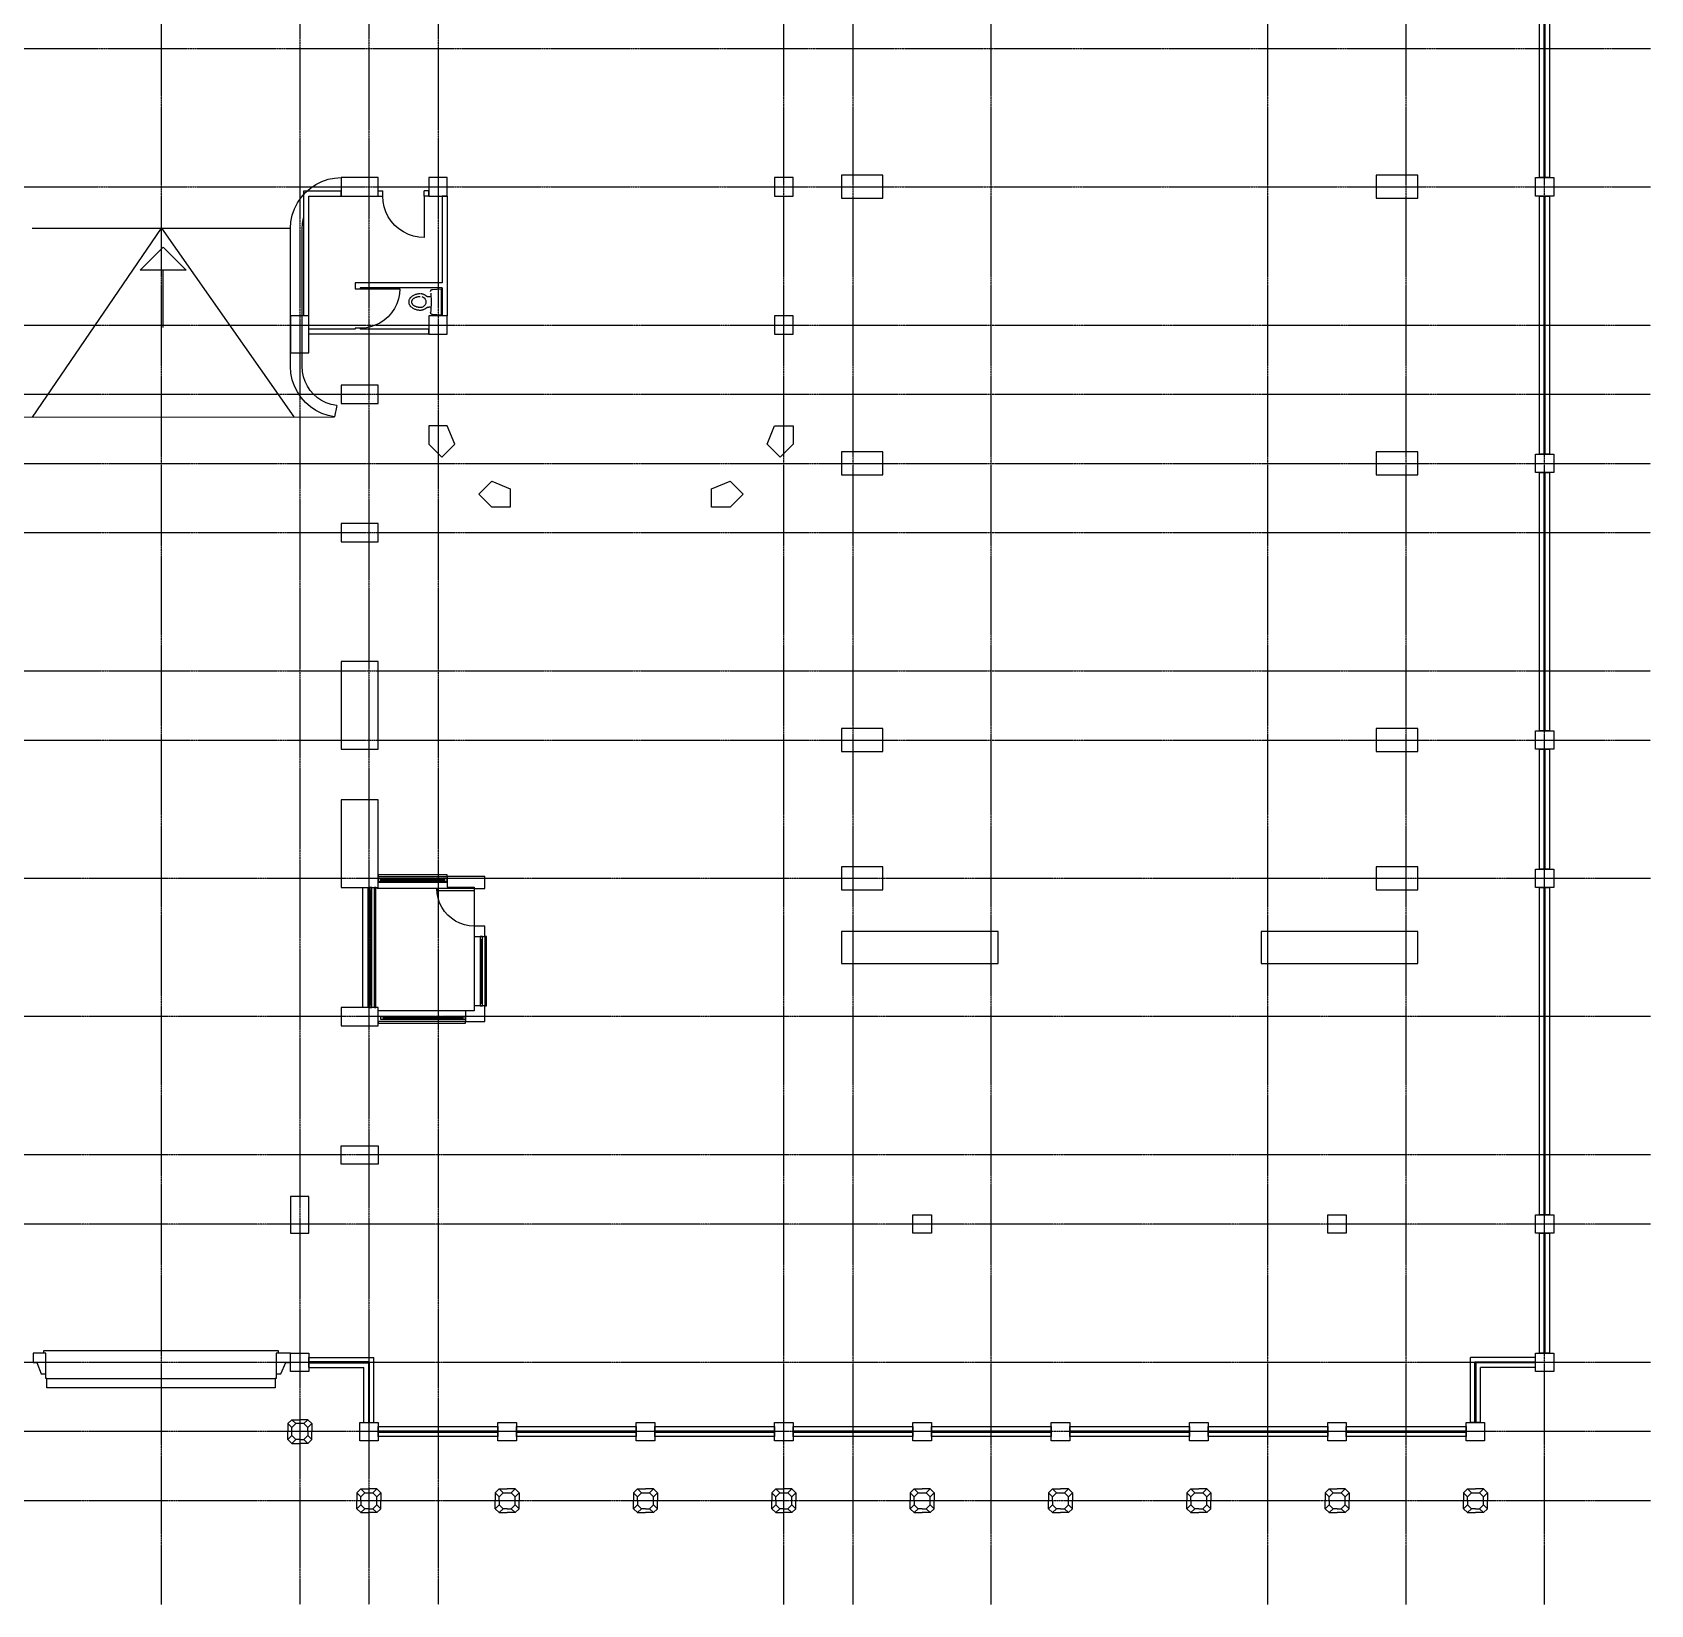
# Model space of a CAD drawing. Header units: millimetres. Extents: x -65483 to 85267, y -25390 to 54076.
# Drawn here: x 15668 to 50767, y -17978 to 16126 of the extents above; entities that cross this region are included whole.
import ezdxf

# ---------------------------------------------------------------- set-up
doc = ezdxf.new("R2010")
doc.units = ezdxf.units.MM
doc.linetypes.add('PCENTRE', pattern=[50.8, 31.75, -6.35, 6.35, -6.35])
for name, color, linetype in [('Boundaries_and_building_grids', 140, 'Continuous'), ('BRICK_WALLS_P4', 1, 'Continuous'), ('COLUMNS_P5', 5, 'Continuous'), ('DR', 8, 'Continuous'), ('LIFTS AND STAIRS', 8, 'Continuous'), ('SANITARY', 4, 'Continuous'), ('WN', 4, 'Continuous')]:
    doc.layers.add(name, color=color, linetype=linetype)

msp = doc.modelspace()

# ---------------------------------------------------------------- linework, layer by layer
at = {"layer": 'Boundaries_and_building_grids', "color": 140, "linetype": 'PCENTRE', "lineweight": -3}
for p, q in [((48467, -17978), (48467, 54076)), ((18467, -17978), (18467, 48423)), ((21467, 48423), (21467, -17978)), ((22967, 48423), (22967, -17978)), ((24467, 48423), (24467, -17978)), ((31967, -17978), (31967, 48423)), ((33467, -17978), (33467, 48423)), ((36467, -17978), (36467, 48423)), ((42467, -17978), (42467, 48423)), ((45467, -17978), (45467, 48423)), ((-52891, 15776), (50767, 15776)), ((-52891, 12776), (50767, 12776)), ((-62623, 9776), (50767, 9776)), ((-62623, 8276), (50767, 8276)), ((-62623, 6776), (50767, 6776)), ((-62623, 5276), (50767, 5276)), ((-62623, 2276), (50767, 2276)), ((-62623, 776), (50767, 776)), ((50767, -2224), (-62623, -2224)), ((50767, -5224), (-62623, -5224)), ((50767, -8224), (-62623, -8224)), ((50767, -9724), (-52891, -9724)), ((50767, -12724), (-52891, -12724)), ((50767, -14224), (-52891, -14224)), ((50767, -15724), (-52891, -15724))]:
    msp.add_line(p, q, dxfattribs=at)
at = {"layer": 'BRICK_WALLS_P4'}
for p, q in [((21557, 9976), (21557, 12686)), ((21557, 12686), (22367, 12686)), ((22367, 12576), (22367, 12686)), ((23167, 12576), (23167, 12686)), ((23167, 12686), (23267, 12686)), ((23267, 12576), (23267, 12686)), ((24167, 12576), (24167, 12686)), ((24267, 12686), (24167, 12686)), ((24267, 12576), (24267, 12686)), ((21667, 9976), (21667, 12576)), ((21667, 12576), (22367, 12576)), ((23167, 12576), (23267, 12576)), ((24267, 12576), (24167, 12576)), ((24557, 12576), (24557, 10696)), ((24667, 12576), (24557, 12576)), ((24667, 12576), (24667, 9976)), ((24557, 10696), (22667, 10696)), ((22667, 10696), (22667, 10566)), ((22667, 10566), (22777, 10566)), ((24557, 10586), (22777, 10586)), ((22777, 10586), (22777, 10566)), ((24557, 10586), (24557, 9976)), ((21667, 9976), (21557, 9976)), ((24667, 9976), (24557, 9976)), ((22667, 9686), (21667, 9686)), ((21667, 9576), (21667, 9686)), ((24267, 9576), (21667, 9576)), ((22777, 9706), (22667, 9706)), ((22667, 9706), (22667, 9686)), ((22777, 9706), (22777, 9686)), ((24267, 9686), (22777, 9686)), ((24267, 9576), (24267, 9686)), ((24667, -2184), (24667, -2414)), ((25481, -2184), (24667, -2184)), ((24667, -2414), (25251, -2414)), ((25251, -2414), (25251, -2446)), ((25251, -2446), (25481, -2446)), ((25481, -2446), (25481, -2184)), ((25251, -3259), (25251, -3489)), ((25481, -3259), (25251, -3259)), ((25251, -3489), (25481, -3489)), ((25379, -3489), (25481, -3489)), ((25481, -3489), (25481, -3259)), ((25065, -5099), (25065, -5329)), ((25251, -5099), (25065, -5099)), ((25481, -4989), (25251, -4989)), ((25251, -4989), (25251, -5099)), ((25481, -4989), (25379, -4989)), ((25481, -5329), (25481, -4989)), ((25065, -5329), (25481, -5329))]:
    msp.add_line(p, q, dxfattribs=at)
at = {"layer": 'COLUMNS_P5'}
for p, q in [((21209, -14052), (21295, -13966)), ((21381, -14052), (21295, -13966)), ((21295, -13966), (21467, -13966)), ((21639, -13966), (21467, -13966)), ((21553, -14052), (21639, -13966)), ((21726, -14052), (21639, -13966)), ((21209, -14052), (21209, -14224)), ((21295, -14138), (21209, -14052)), ((21209, -14397), (21209, -14224)), ((21295, -14310), (21209, -14397)), ((21295, -14138), (21381, -14052)), ((21295, -14224), (21295, -14138)), ((21295, -14310), (21295, -14224)), ((21381, -14397), (21295, -14310)), ((21467, -14052), (21381, -14052)), ((21553, -14052), (21467, -14052)), ((21553, -14052), (21639, -14138)), ((21639, -14310), (21553, -14397)), ((21639, -14138), (21726, -14052)), ((21639, -14224), (21639, -14138)), ((21639, -14224), (21639, -14310)), ((21639, -14310), (21726, -14397)), ((21726, -14052), (21726, -14224)), ((21726, -14397), (21726, -14224)), ((21209, -14397), (21295, -14483)), ((21381, -14397), (21295, -14483)), ((21295, -14483), (21467, -14483)), ((21467, -14397), (21381, -14397)), ((21467, -14397), (21553, -14397)), ((21639, -14483), (21467, -14483)), ((21553, -14397), (21639, -14483)), ((21726, -14397), (21639, -14483)), ((22709, -15552), (22795, -15466)), ((22795, -15638), (22709, -15552)), ((22709, -15552), (22709, -15724)), ((22709, -15897), (22709, -15724)), ((22795, -15466), (22967, -15466)), ((22881, -15552), (22795, -15466)), ((22881, -15552), (22795, -15638)), ((22795, -15724), (22795, -15638)), ((22795, -15724), (22795, -15810)), ((22881, -15552), (22967, -15552)), ((23139, -15466), (22967, -15466)), ((22967, -15552), (23053, -15552)), ((23053, -15552), (23139, -15466)), ((23139, -15638), (23053, -15552)), ((23226, -15552), (23139, -15466)), ((23139, -15638), (23226, -15552)), ((23139, -15724), (23139, -15638)), ((23139, -15810), (23139, -15724)), ((23226, -15552), (23226, -15724)), ((23226, -15897), (23226, -15724)), ((25709, -15552), (25795, -15466)), ((25709, -15552), (25709, -15724)), ((25795, -15638), (25709, -15552)), ((25709, -15897), (25709, -15724)), ((25881, -15552), (25795, -15466)), ((25795, -15466), (25967, -15466)), ((25881, -15552), (25795, -15638)), ((25795, -15724), (25795, -15638)), ((25795, -15724), (25795, -15810)), ((25881, -15552), (25967, -15552)), ((26139, -15466), (25967, -15466)), ((25967, -15552), (26053, -15552)), ((26053, -15552), (26139, -15466)), ((26139, -15638), (26053, -15552)), ((26226, -15552), (26139, -15466)), ((26139, -15638), (26226, -15552)), ((26139, -15724), (26139, -15638)), ((26139, -15810), (26139, -15724)), ((26226, -15552), (26226, -15724)), ((26226, -15897), (26226, -15724)), ((28709, -15552), (28795, -15466)), ((28795, -15638), (28709, -15552)), ((28709, -15552), (28709, -15724)), ((28709, -15897), (28709, -15724)), ((28881, -15552), (28795, -15466)), ((28795, -15466), (28967, -15466)), ((28881, -15552), (28795, -15638)), ((28795, -15724), (28795, -15638)), ((28795, -15724), (28795, -15810)), ((28881, -15552), (28967, -15552)), ((29139, -15466), (28967, -15466)), ((28967, -15552), (29053, -15552)), ((29053, -15552), (29139, -15466)), ((29139, -15638), (29053, -15552)), ((29226, -15552), (29139, -15466)), ((29139, -15638), (29226, -15552)), ((29139, -15724), (29139, -15638)), ((29139, -15810), (29139, -15724)), ((29226, -15552), (29226, -15724)), ((29226, -15897), (29226, -15724)), ((31709, -15552), (31795, -15466)), ((31795, -15638), (31709, -15552)), ((31709, -15552), (31709, -15724)), ((31709, -15897), (31709, -15724)), ((31881, -15552), (31795, -15466)), ((31795, -15466), (31967, -15466)), ((31881, -15552), (31795, -15638)), ((31795, -15724), (31795, -15638)), ((31795, -15724), (31795, -15810)), ((31881, -15552), (31967, -15552)), ((32139, -15466), (31967, -15466)), ((31967, -15552), (32053, -15552)), ((32053, -15552), (32139, -15466)), ((32139, -15638), (32053, -15552)), ((32226, -15552), (32139, -15466)), ((32139, -15638), (32226, -15552)), ((32139, -15724), (32139, -15638)), ((32139, -15810), (32139, -15724)), ((32226, -15552), (32226, -15724)), ((32226, -15897), (32226, -15724)), ((34709, -15552), (34795, -15466)), ((34795, -15638), (34709, -15552)), ((34709, -15552), (34709, -15724)), ((34709, -15897), (34709, -15724)), ((34881, -15552), (34795, -15466)), ((34795, -15466), (34967, -15466)), ((34881, -15552), (34795, -15638)), ((34795, -15724), (34795, -15638)), ((34795, -15724), (34795, -15810)), ((34881, -15552), (34967, -15552)), ((35139, -15466), (34967, -15466)), ((34967, -15552), (35053, -15552)), ((35053, -15552), (35139, -15466)), ((35139, -15638), (35053, -15552)), ((35226, -15552), (35139, -15466)), ((35139, -15638), (35226, -15552)), ((35139, -15724), (35139, -15638)), ((35139, -15810), (35139, -15724)), ((35226, -15552), (35226, -15724)), ((35226, -15897), (35226, -15724)), ((37709, -15552), (37795, -15466)), ((37795, -15638), (37709, -15552)), ((37709, -15552), (37709, -15724)), ((37709, -15897), (37709, -15724)), ((37881, -15552), (37795, -15466)), ((37795, -15466), (37967, -15466)), ((37881, -15552), (37795, -15638)), ((37795, -15724), (37795, -15638)), ((37795, -15724), (37795, -15810)), ((37881, -15552), (37967, -15552)), ((38139, -15466), (37967, -15466)), ((37967, -15552), (38053, -15552)), ((38053, -15552), (38139, -15466)), ((38139, -15638), (38053, -15552)), ((38226, -15552), (38139, -15466)), ((38139, -15638), (38226, -15552)), ((38139, -15724), (38139, -15638)), ((38139, -15810), (38139, -15724)), ((38226, -15552), (38226, -15724)), ((38226, -15897), (38226, -15724)), ((40709, -15552), (40795, -15466)), ((40795, -15638), (40709, -15552)), ((40709, -15552), (40709, -15724)), ((40709, -15897), (40709, -15724)), ((40795, -15466), (40967, -15466)), ((40881, -15552), (40795, -15466)), ((40881, -15552), (40795, -15638)), ((40795, -15724), (40795, -15638)), ((40795, -15724), (40795, -15810)), ((40881, -15552), (40967, -15552)), ((41139, -15466), (40967, -15466)), ((40967, -15552), (41053, -15552)), ((41053, -15552), (41139, -15466)), ((41139, -15638), (41053, -15552)), ((41226, -15552), (41139, -15466)), ((41139, -15638), (41226, -15552)), ((41139, -15724), (41139, -15638)), ((41139, -15810), (41139, -15724)), ((41226, -15552), (41226, -15724)), ((41226, -15897), (41226, -15724)), ((43709, -15552), (43795, -15466)), ((43795, -15638), (43709, -15552)), ((43709, -15552), (43709, -15724)), ((43709, -15897), (43709, -15724)), ((43881, -15552), (43795, -15466)), ((43795, -15466), (43967, -15466)), ((43881, -15552), (43795, -15638)), ((43795, -15724), (43795, -15638)), ((43795, -15724), (43795, -15810)), ((43881, -15552), (43967, -15552)), ((44139, -15466), (43967, -15466)), ((43967, -15552), (44053, -15552)), ((44053, -15552), (44139, -15466)), ((44139, -15638), (44053, -15552)), ((44226, -15552), (44139, -15466)), ((44139, -15638), (44226, -15552)), ((44139, -15724), (44139, -15638)), ((44139, -15810), (44139, -15724)), ((44226, -15552), (44226, -15724)), ((44226, -15897), (44226, -15724)), ((46709, -15552), (46795, -15466)), ((46795, -15638), (46709, -15552)), ((46709, -15552), (46709, -15724)), ((46709, -15897), (46709, -15724)), ((46795, -15466), (46967, -15466)), ((46881, -15552), (46795, -15466)), ((46881, -15552), (46795, -15638)), ((46795, -15724), (46795, -15638)), ((46795, -15724), (46795, -15810)), ((46881, -15552), (46967, -15552)), ((47139, -15466), (46967, -15466)), ((46967, -15552), (47053, -15552)), ((47053, -15552), (47139, -15466)), ((47139, -15638), (47053, -15552)), ((47226, -15552), (47139, -15466)), ((47139, -15638), (47226, -15552)), ((47139, -15724), (47139, -15638)), ((47139, -15810), (47139, -15724)), ((47226, -15552), (47226, -15724)), ((47226, -15897), (47226, -15724)), ((22795, -15810), (22709, -15897)), ((22709, -15897), (22795, -15983)), ((22795, -15810), (22881, -15897)), ((22881, -15897), (22795, -15983)), ((22795, -15983), (22967, -15983)), ((22967, -15897), (22881, -15897)), ((22967, -15897), (23053, -15897)), ((23139, -15983), (22967, -15983)), ((23053, -15897), (23139, -15810)), ((23053, -15897), (23139, -15983)), ((23139, -15810), (23226, -15897)), ((23226, -15897), (23139, -15983)), ((25795, -15810), (25709, -15897)), ((25709, -15897), (25795, -15983)), ((25795, -15810), (25881, -15897)), ((25881, -15897), (25795, -15983)), ((25795, -15983), (25967, -15983)), ((25967, -15897), (25881, -15897)), ((25967, -15897), (26053, -15897)), ((26139, -15983), (25967, -15983)), ((26053, -15897), (26139, -15810)), ((26053, -15897), (26139, -15983)), ((26139, -15810), (26226, -15897)), ((26226, -15897), (26139, -15983)), ((28795, -15810), (28709, -15897)), ((28709, -15897), (28795, -15983)), ((28795, -15810), (28881, -15897)), ((28881, -15897), (28795, -15983)), ((28795, -15983), (28967, -15983)), ((28967, -15897), (28881, -15897)), ((28967, -15897), (29053, -15897)), ((29139, -15983), (28967, -15983)), ((29053, -15897), (29139, -15810)), ((29053, -15897), (29139, -15983)), ((29139, -15810), (29226, -15897)), ((29226, -15897), (29139, -15983)), ((31795, -15810), (31709, -15897)), ((31709, -15897), (31795, -15983)), ((31795, -15810), (31881, -15897)), ((31881, -15897), (31795, -15983)), ((31795, -15983), (31967, -15983)), ((31967, -15897), (31881, -15897)), ((31967, -15897), (32053, -15897)), ((32139, -15983), (31967, -15983)), ((32053, -15897), (32139, -15810)), ((32053, -15897), (32139, -15983)), ((32139, -15810), (32226, -15897)), ((32226, -15897), (32139, -15983)), ((34795, -15810), (34709, -15897)), ((34709, -15897), (34795, -15983)), ((34795, -15810), (34881, -15897)), ((34881, -15897), (34795, -15983)), ((34795, -15983), (34967, -15983)), ((34967, -15897), (34881, -15897)), ((34967, -15897), (35053, -15897)), ((35139, -15983), (34967, -15983)), ((35053, -15897), (35139, -15810)), ((35053, -15897), (35139, -15983)), ((35139, -15810), (35226, -15897)), ((35226, -15897), (35139, -15983)), ((37795, -15810), (37709, -15897)), ((37709, -15897), (37795, -15983)), ((37795, -15810), (37881, -15897)), ((37881, -15897), (37795, -15983)), ((37795, -15983), (37967, -15983)), ((37967, -15897), (37881, -15897)), ((37967, -15897), (38053, -15897)), ((38139, -15983), (37967, -15983)), ((38053, -15897), (38139, -15810)), ((38053, -15897), (38139, -15983)), ((38139, -15810), (38226, -15897)), ((38226, -15897), (38139, -15983)), ((40795, -15810), (40709, -15897)), ((40709, -15897), (40795, -15983)), ((40795, -15810), (40881, -15897)), ((40881, -15897), (40795, -15983)), ((40795, -15983), (40967, -15983)), ((40967, -15897), (40881, -15897)), ((40967, -15897), (41053, -15897)), ((41139, -15983), (40967, -15983)), ((41053, -15897), (41139, -15810)), ((41053, -15897), (41139, -15983)), ((41139, -15810), (41226, -15897)), ((41226, -15897), (41139, -15983)), ((43795, -15810), (43709, -15897)), ((43709, -15897), (43795, -15983)), ((43795, -15810), (43881, -15897)), ((43881, -15897), (43795, -15983)), ((43795, -15983), (43967, -15983)), ((43967, -15897), (43881, -15897)), ((43967, -15897), (44053, -15897)), ((44139, -15983), (43967, -15983)), ((44053, -15897), (44139, -15810)), ((44053, -15897), (44139, -15983)), ((44139, -15810), (44226, -15897)), ((44226, -15897), (44139, -15983)), ((46795, -15810), (46709, -15897)), ((46709, -15897), (46795, -15983)), ((46795, -15810), (46881, -15897)), ((46881, -15897), (46795, -15983)), ((46795, -15983), (46967, -15983)), ((46967, -15897), (46881, -15897)), ((46967, -15897), (47053, -15897)), ((47139, -15983), (46967, -15983)), ((47053, -15897), (47139, -15810)), ((47053, -15897), (47139, -15983)), ((47139, -15810), (47226, -15897)), ((47226, -15897), (47139, -15983))]:
    msp.add_line(p, q, dxfattribs=at)
for points in [[(33217, 13026), (33217, 12526), (34117, 12526), (34117, 13026), (33217, 13026)], [(45717, 12526), (45717, 13026), (44817, 13026), (44817, 12526), (45717, 12526)], [(24267, 12576), (24667, 12576), (24667, 12976), (24267, 12976), (24267, 12576)], [(31767, 12576), (32167, 12576), (32167, 12976), (31767, 12976), (31767, 12576)], [(48667, 12576), (48267, 12576), (48267, 12976), (48667, 12976), (48667, 12576)], [(24267, 9576), (24667, 9576), (24667, 9976), (24267, 9976), (24267, 9576)], [(31767, 9576), (32167, 9576), (32167, 9976), (31767, 9976), (31767, 9576)], [(33217, 7026), (33217, 6526), (34117, 6526), (34117, 7026), (33217, 7026)], [(45717, 6526), (45717, 7026), (44817, 7026), (44817, 6526), (45717, 6526)], [(48667, 6576), (48267, 6576), (48267, 6976), (48667, 6976), (48667, 6576)], [(33217, 1026), (33217, 526), (34117, 526), (34117, 1026), (33217, 1026)], [(45717, 526), (45717, 1026), (44817, 1026), (44817, 526), (45717, 526)], [(48667, 576), (48267, 576), (48267, 976), (48667, 976), (48667, 576)], [(33217, -1974), (33217, -2474), (34117, -2474), (34117, -1974), (33217, -1974)], [(45717, -2474), (45717, -1974), (44817, -1974), (44817, -2474), (45717, -2474)], [(48667, -2424), (48267, -2424), (48267, -2024), (48667, -2024), (48667, -2424)], [(33217, -4074), (36617, -4074), (36617, -3374), (33217, -3374), (33217, -4074)], [(45717, -3374), (42317, -3374), (42317, -4074), (45717, -4074), (45717, -3374)], [(35167, -9924), (34767, -9924), (34767, -9524), (35167, -9524), (35167, -9924)], [(44167, -9924), (43767, -9924), (43767, -9524), (44167, -9524), (44167, -9924)], [(48667, -9924), (48267, -9924), (48267, -9524), (48667, -9524), (48667, -9924)], [(21667, -12924), (21267, -12924), (21267, -12524), (21667, -12524), (21667, -12924)], [(48667, -12924), (48267, -12924), (48267, -12524), (48667, -12524), (48667, -12924)], [(23167, -14424), (22767, -14424), (22767, -14024), (23167, -14024), (23167, -14424)], [(26167, -14424), (25767, -14424), (25767, -14024), (26167, -14024), (26167, -14424)], [(29167, -14424), (28767, -14424), (28767, -14024), (29167, -14024), (29167, -14424)], [(32167, -14424), (31767, -14424), (31767, -14024), (32167, -14024), (32167, -14424)], [(35167, -14424), (34767, -14424), (34767, -14024), (35167, -14024), (35167, -14424)], [(38167, -14424), (37767, -14424), (37767, -14024), (38167, -14024), (38167, -14424)], [(41167, -14424), (40767, -14424), (40767, -14024), (41167, -14024), (41167, -14424)], [(44167, -14424), (43767, -14424), (43767, -14024), (44167, -14024), (44167, -14424)], [(47167, -14424), (46767, -14424), (46767, -14024), (47167, -14024), (47167, -14424)]]:
    msp.add_lwpolyline(points, dxfattribs=at)
at = {"layer": 'COLUMNS_P5', "lineweight": -3}
for points in [[(22367, 12576), (23167, 12576), (23167, 12976), (22367, 12976)], [(21267, 9976), (21267, 9176), (21667, 9176), (21667, 9976)], [(22367, 8476), (22367, 8076), (23167, 8076), (23167, 8476)], [(24833, 7193), (24667, 7593), (24267, 7593), (24267, 7193), (24550, 6910)], [(31884, 6910), (31602, 7193), (31767, 7593), (32167, 7593), (32167, 7193)], [(25352, 6109), (25634, 6391), (26034, 6226), (26034, 5826), (25634, 5826)], [(30400, 5826), (30400, 6226), (30800, 6391), (31083, 6109), (30800, 5826)], [(22367, 5476), (22367, 5076), (23167, 5076), (23167, 5476)], [(23167, 2476), (22367, 2476), (22367, 576), (23167, 576)], [(22367, -2424), (23167, -2424), (23167, -524), (22367, -524)], [(22367, -5024), (22367, -5424), (23167, -5424), (23167, -5024)], [(22367, -8424), (22367, -8024), (23167, -8024), (23167, -8424)], [(21667, -9924), (21667, -9124), (21267, -9124), (21267, -9924)]]:
    msp.add_lwpolyline(points, close=True, dxfattribs=at)
at = {"layer": 'DR'}
for p, q in [((23275, 12458), (23267, 12576)), ((23298, 12343), (23275, 12458)), ((23336, 12231), (23298, 12343)), ((24167, 12576), (24167, 11676)), ((23388, 12126), (23336, 12231)), ((23453, 12028), (23388, 12126)), ((23531, 11939), (23453, 12028)), ((23619, 11862), (23531, 11939)), ((23717, 11796), (23619, 11862)), ((23823, 11744), (23717, 11796)), ((23934, 11706), (23823, 11744)), ((24050, 11683), (23934, 11706)), ((24167, 11676), (24050, 11683)), ((22777, 10566), (23637, 10566)), ((23637, 10566), (23630, 10453)), ((23572, 10237), (23522, 10136)), ((23608, 10343), (23572, 10237)), ((23630, 10453), (23608, 10343)), ((23301, 9883), (23207, 9821)), ((23385, 9958), (23301, 9883)), ((23459, 10042), (23385, 9958)), ((23522, 10136), (23459, 10042)), ((22889, 9713), (22777, 9706)), ((23000, 9735), (22889, 9713)), ((23106, 9771), (23000, 9735)), ((23207, 9821), (23106, 9771)), ((25251, -2446), (24438, -2446)), ((24438, -2446), (24438, -2497)), ((24445, -2552), (24438, -2446)), ((25251, -2446), (25251, -3259)), ((25251, -2446), (25251, -2497)), ((25251, -2497), (24438, -2497)), ((24466, -2657), (24445, -2552)), ((24500, -2757), (24466, -2657)), ((24547, -2853), (24500, -2757)), ((24606, -2941), (24547, -2853)), ((24676, -3021), (24606, -2941)), ((24756, -3091), (24676, -3021)), ((24845, -3150), (24756, -3091)), ((24940, -3197), (24845, -3150)), ((25041, -3232), (24940, -3197)), ((25145, -3252), (25041, -3232)), ((25251, -3259), (25145, -3252)), ((15984, -13074), (20934, -13074))]:
    msp.add_line(p, q, dxfattribs=at)
for points in [[(15683, -12524), (15683, -12724), (15767, -12724), (15859, -12974), (15959, -12974), (15959, -12524), (15683, -12524)], [(21009, -12524), (21009, -12474), (15909, -12474), (15909, -12524)], [(21267, -12524), (20959, -12524), (20959, -12974), (21059, -12974), (21167, -12724), (21267, -12724), (21267, -12524)], [(20959, -12974), (20959, -13074), (20934, -13074), (20934, -13274), (15984, -13274), (15984, -13074), (15959, -13074), (15959, -12974)]]:
    msp.add_lwpolyline(points, dxfattribs=at)
at = {"layer": 'LIFTS AND STAIRS', "linetype": 'Continuous'}
for p, q in [((21495, 12545), (21589, 12654)), ((21589, 12654), (21698, 12748)), ((21698, 12748), (21817, 12828)), ((21817, 12828), (21946, 12892)), ((21946, 12892), (22082, 12938)), ((22082, 12938), (22224, 12966)), ((22224, 12966), (22367, 12976)), ((21305, 12160), (21351, 12297)), ((21351, 12297), (21415, 12426)), ((21415, 12426), (21495, 12545)), ((21267, 11876), (21277, 12019)), ((21277, 12019), (21305, 12160)), ((21517, 11859), (21525, 11987)), ((21525, 11987), (21547, 12096)), ((21547, 12096), (21557, 12127)), ((21547, 12096), (21557, 12127)), ((21277, 8732), (21267, 8876)), ((21525, 8765), (21517, 8884)), ((21305, 8591), (21277, 8732)), ((21351, 8455), (21305, 8591)), ((21415, 8326), (21351, 8455)), ((21547, 8656), (21525, 8765)), ((21582, 8551), (21547, 8656)), ((21632, 8451), (21582, 8551)), ((21632, 8451), (21582, 8551)), ((21693, 8359), (21632, 8451)), ((21495, 8206), (21415, 8326)), ((21589, 8098), (21495, 8206)), ((21698, 8003), (21589, 8098)), ((21767, 8275), (21693, 8359)), ((21767, 8275), (21693, 8359)), ((21767, 8275), (21693, 8359)), ((21850, 8202), (21767, 8275)), ((21942, 8140), (21850, 8202)), ((22042, 8091), (21942, 8140)), ((22147, 8055), (22042, 8091)), ((21817, 7923), (21698, 8003)), ((21946, 7859), (21817, 7923)), ((22082, 7813), (21946, 7859)), ((22224, 7785), (22082, 7813)), ((22272, 8030), (22147, 8055)), ((22272, 8030), (22224, 7785))]:
    msp.add_line(p, q, dxfattribs=at)
at = {"layer": 'LIFTS AND STAIRS'}
for p, q in [((15667, 11876), (21267, 11876)), ((15669, 7777), (18467, 11876)), ((18467, 11876), (21337, 7784)), ((21267, 8876), (21267, 11876)), ((21517, 8884), (21517, 11876)), ((18505, 11465), (18005, 10965)), ((18505, 11465), (19005, 10965)), ((19005, 10965), (18005, 10965)), ((18505, 9725), (18505, 10965)), ((14567, 7776), (22224, 7785))]:
    msp.add_line(p, q, dxfattribs=at)
at = {"layer": 'SANITARY', "linetype": 'Continuous'}
for p, q in [((24310, 10528), (24312, 10533)), ((24312, 10533), (24316, 10537)), ((24316, 10537), (24319, 10541)), ((24319, 10541), (24323, 10544)), ((24323, 10544), (24328, 10547)), ((24328, 10547), (24333, 10549)), ((24333, 10549), (24338, 10550)), ((24338, 10550), (24343, 10551)), ((23837, 10290), (23839, 10302)), ((23837, 10278), (23837, 10290)), ((23837, 10266), (23837, 10278)), ((23839, 10255), (23837, 10266)), ((23839, 10302), (23841, 10313)), ((23841, 10243), (23839, 10255)), ((23841, 10313), (23844, 10324)), ((23844, 10232), (23841, 10243)), ((23844, 10324), (23848, 10335)), ((23848, 10221), (23844, 10232)), ((23848, 10335), (23853, 10346)), ((23853, 10210), (23848, 10221)), ((23853, 10346), (23859, 10356)), ((23859, 10200), (23853, 10210)), ((23859, 10356), (23865, 10366)), ((23865, 10190), (23859, 10200)), ((23865, 10366), (23872, 10376)), ((23872, 10181), (23865, 10190)), ((23872, 10376), (23880, 10384)), ((23880, 10172), (23872, 10181)), ((23880, 10384), (23889, 10392)), ((23889, 10392), (23898, 10400)), ((23898, 10400), (23911, 10409)), ((23898, 10278), (23899, 10286)), ((23899, 10270), (23898, 10278)), ((23899, 10286), (23900, 10294)), ((23900, 10263), (23899, 10270)), ((23900, 10294), (23901, 10301)), ((23901, 10255), (23900, 10263)), ((23901, 10301), (23903, 10309)), ((23903, 10248), (23901, 10255)), ((23903, 10309), (23906, 10316)), ((23906, 10241), (23903, 10248)), ((23906, 10316), (23910, 10323)), ((23910, 10234), (23906, 10241)), ((23910, 10323), (23914, 10330)), ((23914, 10227), (23910, 10234)), ((23911, 10409), (23925, 10418)), ((23914, 10330), (23918, 10336)), ((23918, 10221), (23914, 10227)), ((23918, 10336), (23923, 10342)), ((23923, 10215), (23918, 10221)), ((23923, 10342), (23929, 10347)), ((23929, 10209), (23923, 10215)), ((23925, 10418), (23940, 10426)), ((23929, 10347), (23934, 10352)), ((23934, 10204), (23929, 10209)), ((23934, 10352), (23941, 10357)), ((23940, 10426), (23955, 10433)), ((23941, 10357), (23951, 10363)), ((23951, 10193), (23941, 10200)), ((23951, 10363), (23962, 10369)), ((23962, 10187), (23951, 10193)), ((23955, 10433), (23970, 10439)), ((23962, 10369), (23973, 10375)), ((23973, 10181), (23962, 10187)), ((23970, 10439), (23985, 10445)), ((23973, 10375), (23985, 10380)), ((23985, 10176), (23973, 10181)), ((23985, 10445), (24001, 10450)), ((23985, 10380), (23997, 10384)), ((23997, 10384), (24008, 10388)), ((24001, 10450), (24017, 10454)), ((24008, 10388), (24021, 10392)), ((24017, 10454), (24033, 10457)), ((24021, 10392), (24033, 10394)), ((24033, 10457), (24050, 10459)), ((24033, 10394), (24045, 10396)), ((24045, 10396), (24057, 10398)), ((24050, 10459), (24066, 10460)), ((24057, 10398), (24070, 10399)), ((24066, 10460), (24082, 10461)), ((24070, 10399), (24082, 10399)), ((24094, 10460), (24105, 10459)), ((24105, 10459), (24117, 10457)), ((24114, 10395), (24143, 10383)), ((24117, 10457), (24128, 10455)), ((24128, 10455), (24139, 10452)), ((24139, 10452), (24150, 10448)), ((24143, 10383), (24168, 10364)), ((24168, 10193), (24143, 10173)), ((24150, 10448), (24161, 10443)), ((24161, 10443), (24171, 10438)), ((24168, 10364), (24187, 10339)), ((24187, 10218), (24168, 10193)), ((24171, 10438), (24181, 10432)), ((24181, 10432), (24191, 10425)), ((24187, 10339), (24199, 10310)), ((24199, 10247), (24187, 10218)), ((24191, 10425), (24200, 10418)), ((24199, 10310), (24203, 10278)), ((24203, 10278), (24199, 10247)), ((24200, 10418), (24208, 10410)), ((24212, 10407), (24208, 10410)), ((24216, 10404), (24212, 10407)), ((24220, 10401), (24216, 10404)), ((24225, 10398), (24220, 10401)), ((24229, 10396), (24225, 10398)), ((24234, 10394), (24229, 10396)), ((24239, 10392), (24234, 10394)), ((24243, 10391), (24239, 10392)), ((24248, 10390), (24243, 10391)), ((24253, 10389), (24248, 10390)), ((24258, 10388), (24253, 10389)), ((24306, 10512), (24307, 10518)), ((24306, 10507), (24306, 10512)), ((24307, 10518), (24308, 10523)), ((24308, 10523), (24310, 10528)), ((24309, 10469), (24312, 10431)), ((24312, 10431), (24314, 10393)), ((24314, 10393), (24316, 10355)), ((24316, 10202), (24314, 10164)), ((24316, 10355), (24317, 10316)), ((24317, 10240), (24316, 10202)), ((24317, 10316), (24317, 10278)), ((24317, 10278), (24317, 10240)), ((23889, 10164), (23880, 10172)), ((23911, 10147), (23898, 10157)), ((23925, 10139), (23911, 10147)), ((23940, 10131), (23925, 10139)), ((23955, 10123), (23940, 10131)), ((23970, 10117), (23955, 10123)), ((23985, 10111), (23970, 10117)), ((23997, 10172), (23985, 10176)), ((24001, 10107), (23985, 10111)), ((24008, 10168), (23997, 10172)), ((24017, 10103), (24001, 10107)), ((24021, 10165), (24008, 10168)), ((24033, 10100), (24017, 10103)), ((24033, 10162), (24021, 10165)), ((24045, 10160), (24033, 10162)), ((24050, 10097), (24033, 10100)), ((24057, 10158), (24045, 10160)), ((24066, 10096), (24050, 10097)), ((24070, 10157), (24057, 10158)), ((24082, 10096), (24066, 10096)), ((24082, 10157), (24070, 10157)), ((24114, 10161), (24082, 10157)), ((24094, 10096), (24082, 10096)), ((24105, 10097), (24094, 10096)), ((24117, 10099), (24105, 10097)), ((24143, 10173), (24114, 10161)), ((24128, 10102), (24117, 10099)), ((24139, 10105), (24128, 10102)), ((24150, 10109), (24139, 10105)), ((24161, 10113), (24150, 10109)), ((24171, 10119), (24161, 10113)), ((24181, 10125), (24171, 10119)), ((24191, 10131), (24181, 10125)), ((24200, 10138), (24191, 10131)), ((24208, 10146), (24200, 10138)), ((24212, 10149), (24216, 10153)), ((24216, 10153), (24220, 10155)), ((24220, 10155), (24225, 10158)), ((24225, 10158), (24229, 10160)), ((24229, 10160), (24234, 10162)), ((24234, 10162), (24239, 10164)), ((24239, 10164), (24243, 10166)), ((24243, 10166), (24248, 10167)), ((24248, 10167), (24253, 10168)), ((24253, 10168), (24258, 10168)), ((24258, 10168), (24264, 10168)), ((24309, 10087), (24306, 10049)), ((24306, 10044), (24306, 10049)), ((24307, 10039), (24306, 10044)), ((24308, 10033), (24307, 10039)), ((24310, 10028), (24308, 10033)), ((24312, 10125), (24309, 10087)), ((24312, 10024), (24310, 10028)), ((24314, 10164), (24312, 10125)), ((24316, 10019), (24312, 10024)), ((24319, 10016), (24316, 10019)), ((24323, 10012), (24319, 10016)), ((24328, 10010), (24323, 10012)), ((24333, 10008), (24328, 10010)), ((24338, 10006), (24333, 10008)), ((24343, 10006), (24338, 10006))]:
    msp.add_line(p, q, dxfattribs=at)
at = {"layer": 'SANITARY'}
for p, q in [((24314, 10388), (24264, 10388)), ((24314, 10168), (24264, 10168)), ((24537, 9993), (24343, 10006))]:
    msp.add_line(p, q, dxfattribs=at)
msp.add_lwpolyline([(24343, 10551), (24537, 10563), (24537, 9993)], dxfattribs=at)
at = {"layer": 'WN'}
for p, q in [((48457, 12976), (48457, 18576)), ((48477, 12976), (48477, 18576)), ((48457, 6976), (48457, 12576)), ((48477, 6976), (48477, 12576)), ((48457, 976), (48457, 6576)), ((48477, 976), (48477, 6576)), ((48457, -2024), (48457, 576)), ((48477, -2024), (48477, 576)), ((22828, -2424), (22828, -5024)), ((22950, -5024), (22950, -2424)), ((23033, -2424), (22985, -2424)), ((22985, -2424), (22985, -5024)), ((23033, -5024), (23033, -2424)), ((23083, -2424), (23083, -5024)), ((23121, -2424), (23085, -2424)), ((23121, -5024), (23121, -2424)), ((23142, -2423), (23142, -2439)), ((23142, -2439), (24692, -2439)), ((24667, -2147), (23167, -2147)), ((23167, -2147), (23167, -2183)), ((24667, -2234), (23167, -2234)), ((23167, -2234), (23167, -2282)), ((23167, -2282), (24667, -2282)), ((24667, -2317), (23167, -2317)), ((23168, -2184), (24667, -2184)), ((23227, -2282), (23227, -2234)), ((23227, -2258), (24607, -2258)), ((24607, -2282), (24607, -2234)), ((24667, -2183), (24667, -2147)), ((24667, -2184), (24667, -2287)), ((24667, -2282), (24667, -2234)), ((24692, -2439), (24692, -2414)), ((48457, -9524), (48457, -2424)), ((48477, -9524), (48477, -2424)), ((22985, -2484), (23033, -2484)), ((23009, -2484), (23009, -4964)), ((25251, -3489), (25251, -4989)), ((25383, -3489), (25383, -4989)), ((25431, -3489), (25383, -3489)), ((25431, -4989), (25431, -3489)), ((25481, -3489), (25481, -4989)), ((25519, -3489), (25482, -3489)), ((25519, -4989), (25519, -3489)), ((25383, -3549), (25431, -3549)), ((25407, -3549), (25407, -4929)), ((22985, -4964), (23033, -4964)), ((22985, -5024), (23033, -5024)), ((23085, -5024), (23121, -5024)), ((25065, -5099), (23167, -5099)), ((25065, -5231), (23217, -5231)), ((23217, -5231), (23217, -5279)), ((23277, -5231), (23277, -5279)), ((25005, -5255), (23277, -5255)), ((25005, -5231), (25005, -5279)), ((25065, -5227), (25065, -5329)), ((25065, -5279), (25065, -5231)), ((25383, -4929), (25431, -4929)), ((25383, -4989), (25431, -4989)), ((25482, -4989), (25519, -4989)), ((25065, -5329), (23167, -5329)), ((23167, -5331), (23167, -5367)), ((23167, -5367), (25065, -5367)), ((23217, -5279), (25065, -5279)), ((25065, -5367), (25065, -5331)), ((48457, -12524), (48457, -9924)), ((48477, -12524), (48477, -9924)), ((21667, -12834), (21667, -12614)), ((21667, -12614), (23077, -12614)), ((23077, -14024), (23077, -12614)), ((48267, -12614), (46857, -12614)), ((46857, -14024), (46857, -12614)), ((48267, -12834), (48267, -12614)), ((21667, -12834), (22857, -12834)), ((22857, -14024), (22857, -12834)), ((48267, -12834), (47077, -12834)), ((47077, -14024), (47077, -12834)), ((22857, -14024), (23077, -14024)), ((47077, -14024), (46857, -14024)), ((25767, -14214), (23167, -14214)), ((23167, -14234), (25767, -14234)), ((28767, -14214), (26167, -14214)), ((26167, -14234), (28767, -14234)), ((31767, -14214), (29167, -14214)), ((29167, -14234), (31767, -14234)), ((34767, -14214), (32167, -14214)), ((32167, -14234), (34767, -14234)), ((37767, -14214), (35167, -14214)), ((35167, -14234), (37767, -14234)), ((40767, -14214), (38167, -14214)), ((38167, -14234), (40767, -14234)), ((43767, -14214), (41167, -14214)), ((41167, -14234), (43767, -14234)), ((46767, -14214), (44167, -14214)), ((44167, -14234), (46767, -14234))]:
    msp.add_line(p, q, dxfattribs=at)
for points in [[(48577, 12976), (48357, 12976), (48357, 18576), (48577, 18576), (48577, 12976)], [(48577, 6976), (48357, 6976), (48357, 12576), (48577, 12576), (48577, 6976)], [(48577, 976), (48357, 976), (48357, 6576), (48577, 6576), (48577, 976)], [(48577, -2024), (48357, -2024), (48357, 576), (48577, 576), (48577, -2024)], [(48577, -9524), (48357, -9524), (48357, -2424), (48577, -2424), (48577, -9524)], [(48577, -12524), (48357, -12524), (48357, -9924), (48577, -9924), (48577, -12524)], [(22977, -14024), (22977, -12714), (21667, -12714)], [(21667, -12734), (22957, -12734), (22957, -14024)], [(46957, -14024), (46957, -12714), (48267, -12714)], [(48267, -12734), (46977, -12734), (46977, -14024)], [(25767, -14334), (23167, -14334), (23167, -14114), (25767, -14114), (25767, -14334)], [(28767, -14334), (26167, -14334), (26167, -14114), (28767, -14114), (28767, -14334)], [(31767, -14334), (29167, -14334), (29167, -14114), (31767, -14114), (31767, -14334)], [(34767, -14334), (32167, -14334), (32167, -14114), (34767, -14114), (34767, -14334)], [(37767, -14334), (35167, -14334), (35167, -14114), (37767, -14114), (37767, -14334)], [(40767, -14334), (38167, -14334), (38167, -14114), (40767, -14114), (40767, -14334)], [(43767, -14334), (41167, -14334), (41167, -14114), (43767, -14114), (43767, -14334)], [(46767, -14334), (44167, -14334), (44167, -14114), (46767, -14114), (46767, -14334)]]:
    msp.add_lwpolyline(points, dxfattribs=at)

doc.saveas('drawing.dxf')
